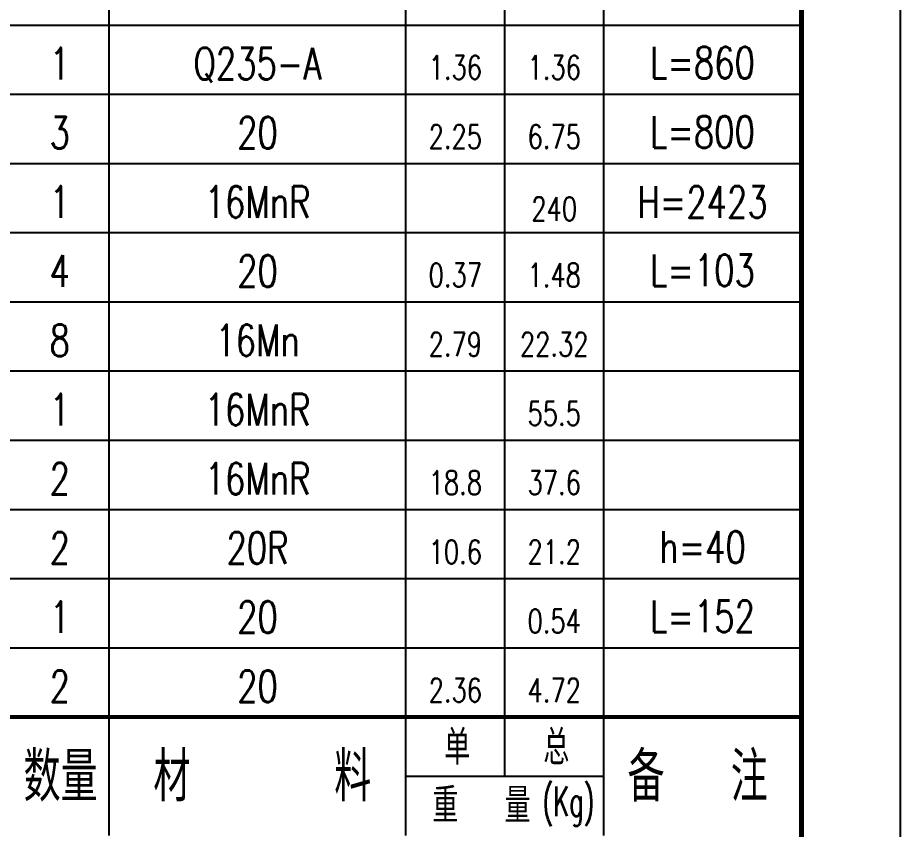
# Model space of a CAD drawing. Extents: x -11639 to -9817, y 3347 to 4292.
# Drawn here: x -11119.3 to -11030.1, y 3521.8 to 3603.9 of the extents above; entities that cross this region are included whole.
import ezdxf
from ezdxf.enums import TextEntityAlignment as Align

# ---------------------------------------------------------------- set-up
doc = ezdxf.new("R2010")
doc.units = 0
doc.header["$LTSCALE"] = 10
doc.header["$MEASUREMENT"] = 0
doc.layers.get('0').update_dxf_attribs({"linetype": 'CONTINUOUS'})
doc.layers.add('1', color=2, linetype='CONTINUOUS')
doc.layers.add('2', color=1, linetype='CONTINUOUS')
doc.styles.add('HZ', font='txt', dxfattribs={"width": 0.75, "bigfont": 'hztxt'})
doc.styles.add('HZTXT', font='txt', dxfattribs={"width": 0.75, "bigfont": 'HZTXT'})

msp = doc.modelspace()

# ---------------------------------------------------------------- linework, layer by layer
at = {"color": 7}
for p, q in [((-11110.05331, 3533.20367), (-11110.05331, 3715.20367)), ((-11080.05331, 3533.20367), (-11080.05331, 3715.20367)), ((-11070.05331, 3533.20367), (-11070.05331, 3715.20367)), ((-11060.05331, 3533.20367), (-11060.05331, 3715.20367)), ((-11220.05331, 3603.20367), (-11040.05331, 3603.20367)), ((-11040.05331, 3533.20367), (-11040.05331, 3603.20367)), ((-11220.05331, 3596.20367), (-11040.05331, 3596.20367)), ((-11220.05331, 3589.20367), (-11040.05331, 3589.20367)), ((-11220.05331, 3582.20367), (-11040.05331, 3582.20367)), ((-11220.05331, 3575.20367), (-11040.05331, 3575.20367)), ((-11220.05331, 3568.20367), (-11040.05331, 3568.20367)), ((-11220.05331, 3561.20367), (-11040.05331, 3561.20367)), ((-11220.05331, 3554.20367), (-11040.05331, 3554.20367)), ((-11220.05331, 3547.20367), (-11040.05331, 3547.20367)), ((-11220.05331, 3540.20367), (-11040.05331, 3540.20367)), ((-11220.05331, 3533.20367), (-11040.05331, 3533.20367))]:
    msp.add_line(p, q, dxfattribs=at)
at = {"layer": '1'}
for p, q in [((-11030.05331, 3451.20367), (-11030.05331, 4292.20367)), ((-11040.05331, 3461.20367), (-11040.05331, 4282.20367)), ((-11110.05331, 3521.20367), (-11110.05331, 3533.20367)), ((-11080.05331, 3521.20367), (-11080.05331, 3533.20367)), ((-11070.05331, 3527.20367), (-11070.05331, 3533.20367)), ((-11060.05331, 3521.20367), (-11060.05331, 3533.20367)), ((-11080.05331, 3527.20367), (-11060.05331, 3527.20367))]:
    msp.add_line(p, q, dxfattribs=at)
at = {"layer": '1', "const_width": 0.5}
msp.add_lwpolyline([(-11599.05331, 4282.20367), (-11040.05331, 4282.20367), (-11040.05331, 3461.20367), (-11599.05331, 3461.20367), (-11599.05331, 4282.20367)], dxfattribs=at)
at = {"layer": '2'}
msp.add_line((-11040.05331, 3589.41293), (-11040.05331, 3601.41293), dxfattribs=at)
at = {"layer": '2', "const_width": 0.4}
msp.add_lwpolyline([(-11040.05331, 3533.20367), (-11220.05331, 3533.20367), (-11220.05331, 3521.20367)], dxfattribs=at)

# ---------------------------------------------------------------- texts
at = {"color": 7, "style": 'HZ', "width": 0.75}
for s, height, p in [('1', 3.2, (-11115.05331, 3597.70367)), ('Q235-A', 3.2, (-11095.05331, 3597.70367)), ('L=860', 3.2, (-11050.05331, 3597.78749)), ('1.36', 2.4, (-11075.05331, 3597.70367)), ('1.36', 2.4, (-11065.05331, 3597.70367)), ('3', 3.2, (-11115.05331, 3590.70367)), ('20', 3.2, (-11095.05331, 3590.70367)), ('L=800', 3.2, (-11050.05331, 3590.78749)), ('2.25', 2.4, (-11075.05331, 3590.70367)), ('6.75', 2.4, (-11065.05331, 3590.70367)), ('1', 3.2, (-11115.05331, 3583.70367)), ('16MnR', 3.2, (-11095.05331, 3583.70367)), ('H=2423', 3.2, (-11050.05331, 3583.70367)), ('240', 2.4, (-11065.05331, 3583.40095)), ('4', 3.2, (-11115.05331, 3576.70367)), ('20', 3.2, (-11095.05331, 3576.70367)), ('L=103', 3.2, (-11050.05331, 3576.78749)), ('0.37', 2.4, (-11075.05331, 3576.70367)), ('1.48', 2.4, (-11065.05331, 3576.70367)), ('8', 3.2, (-11115.05331, 3569.70367)), ('16Mn', 3.2, (-11095.05331, 3569.70367)), ('2.79', 2.4, (-11075.05331, 3569.70367)), ('22.32', 2.4, (-11065.05331, 3569.70367)), ('1', 3.2, (-11115.05331, 3562.70367)), ('16MnR', 3.2, (-11095.05331, 3562.70367)), ('55.5', 2.4, (-11065.05331, 3562.70367)), ('2', 3.2, (-11115.05331, 3555.70367)), ('16MnR', 3.2, (-11095.05331, 3555.70367)), ('18.8', 2.4, (-11075.05331, 3555.70367)), ('37.6', 2.4, (-11065.05331, 3555.70367)), ('2', 3.2, (-11115.05331, 3548.70367)), ('20R', 3.2, (-11095.05331, 3548.70367)), ('h=40', 3.2, (-11050.05331, 3548.78749)), ('10.6', 2.4, (-11075.05331, 3548.70367)), ('21.2', 2.4, (-11065.05331, 3548.70367)), ('1', 3.2, (-11115.05331, 3541.70367)), ('20', 3.2, (-11095.05331, 3541.70367)), ('L=152', 3.2, (-11050.05331, 3541.78749)), ('0.54', 2.4, (-11065.05331, 3541.70367)), ('2', 3.2, (-11115.05331, 3534.70367)), ('20', 3.2, (-11095.05331, 3534.70367)), ('2.36', 2.4, (-11075.05331, 3534.70367)), ('4.72', 2.4, (-11065.05331, 3534.70367))]:
    msp.add_text(s, height=height, dxfattribs=at).set_placement(p, align=Align.CENTER)
at = {"layer": '1', "style": 'HZTXT'}
for s, height, width, p in [('单', 3.5, 0.75, (-11076.17009, 3528.37349)), ('总', 3.5, 0.75, (-11066.1549, 3528.37349)), ('数量', 5, 0.75, (-11118.71864, 3524.64937)), ('材    料', 5, 0.75, (-11105.58709, 3524.64937)), ('备  注', 5, 0.75, (-11057.64038, 3524.64937)), ('(Kg)', 3, 0.6, (-11066.23891, 3523.16169)), ('重  量', 3.5, 0.75, (-11077.37598, 3522.50329))]:
    msp.add_text(s, height=height, dxfattribs=dict(at, width=width)).set_placement(p)

doc.saveas('drawing.dxf')
